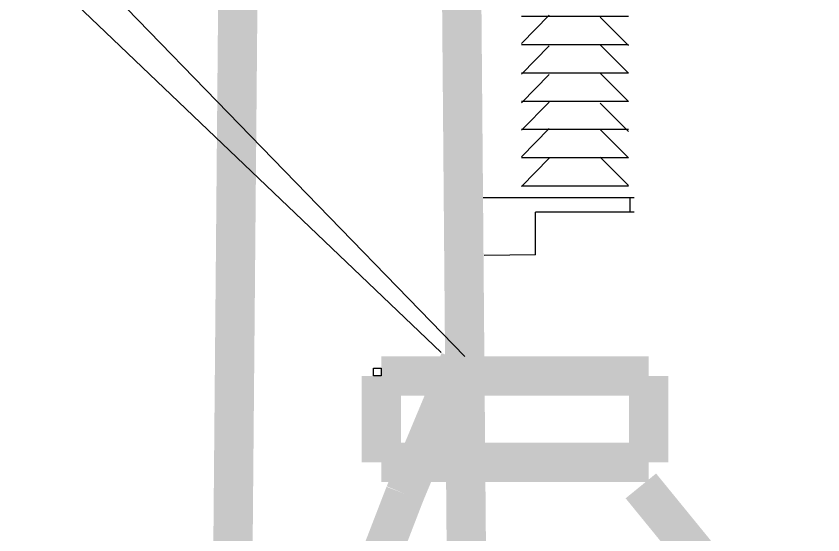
# Model space of a CAD drawing. Extents: x 0.27 to 8.12, y 0.27 to 5.77.
# Drawn here: x 1.6559 to 1.8269, y 4.8546 to 4.9646 of the extents above; entities that cross this region are included whole.
import ezdxf

# ---------------------------------------------------------------- set-up
doc = ezdxf.new("R2010")
doc.units = 0
doc.layers.get('0').update_dxf_attribs({"linetype": 'CONTINUOUS'})

msp = doc.modelspace()

# ---------------------------------------------------------------- linework, layer by layer
at = {"color": 5, "linetype": 'BYBLOCK'}
msp.add_line((1.746008, 4.893266), (1.65594, 4.979329), dxfattribs=at)
at = {"color": 7, "linetype": 'CONTINUOUS'}
for p, q in [((1.768939, 4.964806), (1.763029, 4.958806)), ((1.785739, 4.964523), (1.763029, 4.964523)), ((1.779739, 4.964356), (1.785739, 4.958356)), ((1.785739, 4.958523), (1.763029, 4.958523)), ((1.779739, 4.958497), (1.785739, 4.952497)), ((1.768939, 4.958272), (1.763029, 4.952272)), ((1.785739, 4.952523), (1.763029, 4.952523)), ((1.768939, 4.952188), (1.763029, 4.946188)), ((1.779739, 4.95247), (1.785739, 4.94647)), ((1.785739, 4.946523), (1.763029, 4.946523)), ((1.768939, 4.946386), (1.763029, 4.940386)), ((1.779739, 4.94616), (1.785739, 4.94016)), ((1.768939, 4.940753), (1.763029, 4.934753)), ((1.785739, 4.940523), (1.763029, 4.940523)), ((1.779739, 4.940527), (1.785739, 4.934527)), ((1.785739, 4.934523), (1.763029, 4.934523)), ((1.779739, 4.934669), (1.785739, 4.928669)), ((1.768939, 4.934443), (1.763029, 4.928443)), ((1.785739, 4.928523), (1.763029, 4.928523)), ((1.785739, 4.926048), (1.754959, 4.926048)), ((1.786939, 4.926048), (1.763029, 4.926048)), ((1.785994, 4.926048), (1.785994, 4.923031)), ((1.786939, 4.923031), (1.766046, 4.923031)), ((1.766046, 4.913978), (1.766046, 4.923031)), ((1.766046, 4.913978), (1.755164, 4.913865))]:
    msp.add_line(p, q, dxfattribs=at)
at = {"color": 0, "const_width": 0.008333}
for points in [[(1.703336, 5.014942), (1.689986, 3.503288)], [(1.749986, 5.014942), (1.761656, 3.621608)]]:
    msp.add_lwpolyline(points, dxfattribs=at)
at = {"color": 5, "linetype": 'CONTINUOUS'}
msp.add_lwpolyline([(1.669772, 4.976154), (1.751012, 4.892443)], dxfattribs=at)
at = {"color": 5, "const_width": 0.008333}
for points in [[(1.746686, 4.883324), (1.749986, 4.891624)], [(1.738326, 4.863305), (1.746686, 4.883324)], [(1.729976, 4.841658), (1.738326, 4.863305)]]:
    msp.add_lwpolyline(points, dxfattribs=at)
at = {"color": 2, "const_width": 0.008333}
for points in [[(1.733336, 4.888315), (1.789976, 4.888315)], [(1.733336, 4.869977), (1.733336, 4.888315)], [(1.789976, 4.888315), (1.789976, 4.869977)], [(1.789976, 4.869977), (1.733336, 4.869977)], [(1.788346, 4.864987), (1.854976, 4.78328)]]:
    msp.add_lwpolyline(points, dxfattribs=at)
at = {"color": 2}
msp.add_lwpolyline([(1.733336, 4.888315), (1.731656, 4.888315), (1.731656, 4.889942), (1.733336, 4.889942), (1.733336, 4.888315)], close=True, dxfattribs=at)
at = {"color": 7, "linetype": 'CONTINUOUS'}
msp.add_point((1.785994, 4.926048), dxfattribs=at)

doc.saveas('drawing.dxf')
